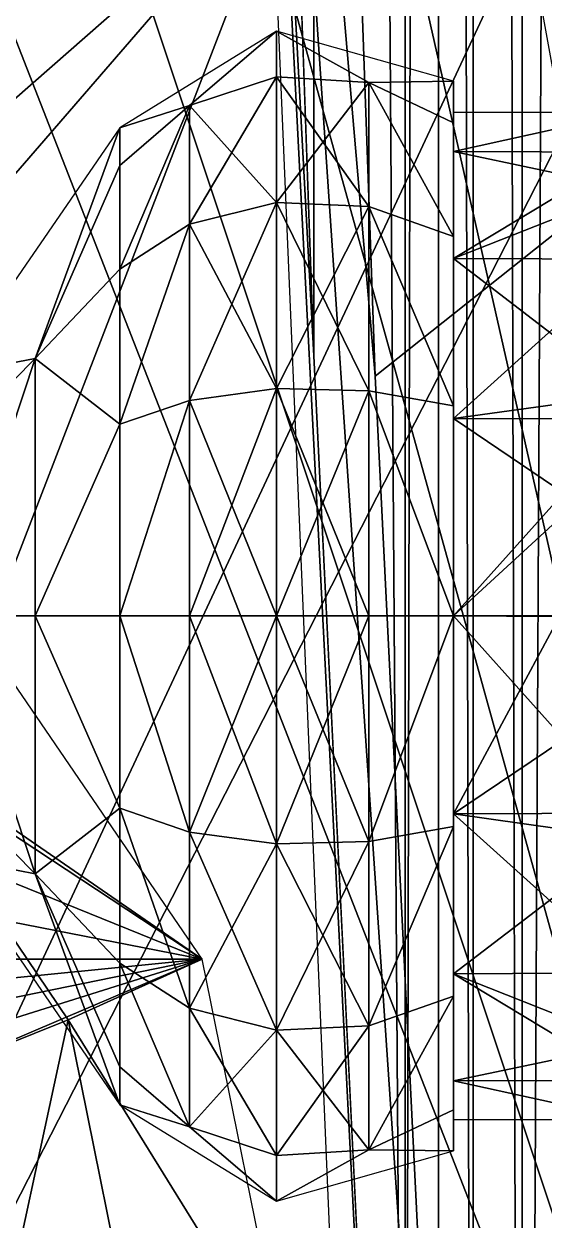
# Model space of a CAD drawing. Units: millimetres at full size, sheet at 1:50. Extents: x -9750 to 9750, y -6680 to 6675.
# Drawn here: x -4147.01 to -4134.61, y 3886.97 to 3915.49 of the extents above; entities that cross this region are included whole.
import ezdxf

# ---------------------------------------------------------------- set-up
doc = ezdxf.new("R2010")
doc.units = ezdxf.units.MM
doc.header["$LTSCALE"] = 50
doc.layers.add('0-A_汎用オブジェクト（実装）', color=4, linetype='Continuous')

msp = doc.modelspace()

# ---------------------------------------------------------------- wipeouts: each hides what was drawn before it
msp.add_wipeout([(-5115.77, 3745.05), (-4015.77, 3745.05), (-4015.77, 5120.05), (-4015.77, 5120.05)])

# ---------------------------------------------------------------- next in the draw order: wipeouts: each hides what was drawn before it
msp.add_wipeout([(-5115.77, 3745.05), (-4015.77, 5120.05), (-5115.77, 5120.05), (-5115.77, 5120.05)])

# ---------------------------------------------------------------- next in the draw order: linework, layer by layer
at = {"layer": '0-A_汎用オブジェクト（実装）'}
for p, q in [((-4136.77, 3910.42), (-4136.77, 3914.12)), ((-4136.77, 3906.08), (-4136.77, 3913.37)), ((-4136.77, 3909.89), (-4136.77, 3913.37)), ((-4136.77, 3913.37), (-4136.77, 3906.08)), ((-4136.77, 3913.13), (-4136.77, 3906.38)), ((-4136.77, 3912.44), (-4136.77, 3906.08)), ((-4136.77, 3910.42), (-4136.77, 3906.38)), ((-4136.77, 3901.37), (-4136.77, 3906.38)), ((-4136.77, 3896.35), (-4136.77, 3906.38)), ((-4136.77, 3906.38), (-4136.77, 3896.35)), ((-4136.77, 3896.65), (-4136.77, 3906.08)), ((-4136.77, 3901.37), (-4136.77, 3906.08)), ((-4136.77, 3901.37), (-4136.77, 3896.65)), ((-4136.77, 3901.37), (-4136.77, 3896.35)), ((-4136.77, 3896.65), (-4136.77, 3889.37)), ((-4136.77, 3890.29), (-4136.77, 3896.65)), ((-4136.77, 3889.37), (-4136.77, 3896.65)), ((-4136.77, 3892.84), (-4136.77, 3896.65)), ((-4136.77, 3896.35), (-4136.77, 3888.62)), ((-4136.77, 3888.62), (-4136.77, 3896.35)), ((-4136.77, 3889.6), (-4136.77, 3896.35)), ((-4136.77, 3892.31), (-4136.77, 3896.35)), ((-4136.77, 3892.84), (-4136.77, 3889.37)), ((-4136.77, 3892.31), (-4136.77, 3888.62))]:
    msp.add_line(p, q, dxfattribs=at)
for points in [[(-4132.91, 4259.72), (-4135.14, 4255.32), (-4135.14, 3827.41)], [(-4135.14, 3827.41), (-4132.91, 3823.02), (-4132.91, 4259.72)], [(-4135.14, 3827.41), (-4135.14, 4255.32), (-4136.3, 4248.83)], [(-4136.3, 3833.9), (-4136.3, 4248.83), (-4137.13, 4234.17)], [(-4136.3, 4248.83), (-4136.3, 3833.9), (-4135.14, 3827.41)], [(-4137.92, 3863.24), (-4137.13, 3848.56), (-4137.13, 4234.17)], [(-4137.13, 4234.17), (-4137.92, 4219.49), (-4137.92, 3863.24)], [(-4137.13, 4234.17), (-4137.13, 3848.56), (-4136.3, 3833.9)], [(-4137.92, 3863.24), (-4137.92, 4219.49), (-4140.1, 4175.16)], [(-4141.66, 3952.07), (-4140.1, 3907.57), (-4140.1, 4175.16)], [(-4140.1, 3907.57), (-4137.92, 3863.24), (-4140.1, 4175.16)], [(-4152.31, 4012.91), (-4158.27, 4008), (-4123.49, 3854.34)], [(-4158.27, 4008), (-4165.1, 4004.29), (-4123.49, 3854.34)], [(-4165.1, 4004.29), (-4172.66, 4001.94), (-4123.49, 3854.34)], [(-4123.49, 3854.34), (-4172.66, 4001.94), (-4180.77, 4001.13)], [(-4214.92, 3846.14), (-4123.49, 3854.34), (-4180.77, 4001.13)], [(-4142.49, 3951.85), (-4140.1, 3907.57), (-4141.66, 3952.07), (-4142.49, 3951.85), (-4141.66, 3952.07), (-4142.6, 3996.69), (-4142.49, 3951.85), (-4138.72, 3862.81), (-4137.92, 3863.24)], [(-4142.49, 3951.85), (-4137.92, 3863.24), (-4140.1, 3907.57)], [(-4142.49, 3951.85), (-4138.72, 3862.81), (-4136.43, 3862.6)], [(-4138.64, 3907.09), (-4142.49, 3951.85), (-4136.43, 3862.6)], [(-4140.22, 3951.75), (-4142.49, 3951.85), (-4138.64, 3907.09)], [(-4138.64, 3907.09), (-4105.77, 3933.22), (-4140.22, 3951.75)], [(-4136.43, 3862.6), (-4105.77, 3933.22), (-4138.64, 3907.09)], [(-4136.36, 3837.35), (-4127.77, 3925.41), (-4171.28, 3840.24)], [(-4133.6, 3920.95), (-4171.28, 3840.24), (-4127.77, 3925.41)], [(-4140.77, 3919.37), (-4171.28, 3840.24), (-4133.6, 3920.95)], [(-4140.77, 3919.37), (-4228.98, 3891.44), (-4217.01, 3852.43)], [(-4206.15, 3843.76), (-4140.77, 3919.37), (-4217.01, 3852.43)], [(-4140.77, 3919.37), (-4206.15, 3843.76), (-4171.28, 3840.24)], [(-4140.99, 3915.31), (-4144.72, 3913.01), (-4143.06, 3913.54)], [(-4143.06, 3913.54), (-4140.99, 3915.31), (-4144.72, 3913.01)], [(-4143.06, 3913.54), (-4140.99, 3914.22), (-4140.99, 3915.31)], [(-4140.99, 3915.31), (-4143.06, 3913.54), (-4140.99, 3914.22)], [(-4138.79, 3914.09), (-4136.77, 3914.12), (-4140.99, 3915.31)], [(-4140.99, 3915.31), (-4140.99, 3914.22), (-4138.79, 3914.09)], [(-4140.99, 3915.31), (-4138.79, 3914.09), (-4136.77, 3914.12)], [(-4138.79, 3914.09), (-4140.99, 3915.31), (-4140.99, 3914.22)], [(-4143.06, 3910.71), (-4140.99, 3911.23), (-4140.99, 3914.22)], [(-4140.99, 3914.22), (-4143.06, 3913.54), (-4143.06, 3910.71)], [(-4143.06, 3913.54), (-4140.99, 3911.23), (-4140.99, 3914.22)], [(-4138.79, 3914.09), (-4140.99, 3914.22), (-4140.99, 3911.23)], [(-4140.99, 3914.22), (-4138.79, 3911.13), (-4138.79, 3914.09)], [(-4138.79, 3911.13), (-4140.99, 3914.22), (-4140.99, 3911.23)], [(-4140.99, 3911.23), (-4138.79, 3911.13), (-4138.79, 3914.09)], [(-4136.77, 3913.13), (-4136.77, 3914.12), (-4138.79, 3914.09)], [(-4136.77, 3914.12), (-4138.79, 3914.09), (-4136.77, 3913.13)], [(-4138.79, 3914.09), (-4138.79, 3911.13), (-4136.77, 3910.42)], [(-4136.77, 3910.42), (-4136.77, 3913.13), (-4138.79, 3914.09)], [(-4138.79, 3914.09), (-4136.77, 3910.42), (-4136.77, 3913.13)], [(-4136.77, 3910.42), (-4138.79, 3914.09), (-4138.79, 3911.13)], [(-4144.72, 3909.64), (-4143.06, 3910.71), (-4143.06, 3913.54)], [(-4143.06, 3913.54), (-4144.72, 3912.11), (-4144.72, 3909.64)], [(-4144.72, 3913.01), (-4144.72, 3912.11), (-4143.06, 3913.54)], [(-4144.72, 3912.11), (-4143.06, 3913.54), (-4144.72, 3913.01)], [(-4144.72, 3909.64), (-4143.06, 3913.54), (-4144.72, 3912.11)], [(-4143.06, 3913.54), (-4144.72, 3909.64), (-4143.06, 3910.71)], [(-4140.99, 3911.23), (-4143.06, 3913.54), (-4143.06, 3910.71)], [(-4132.56, 3913.37), (-4136.77, 3913.37), (-4136.77, 3912.44)], [(-4136.77, 3912.44), (-4132.56, 3912.43), (-4132.56, 3913.37)], [(-4136.77, 3912.44), (-4132.56, 3913.37), (-4136.77, 3913.37)], [(-4136.77, 3912.44), (-4132.56, 3911.55), (-4132.56, 3913.37)], [(-4144.72, 3913.01), (-4148.77, 3907.12), (-4146.74, 3907.51)], [(-4148.77, 3907.12), (-4146.74, 3907.51), (-4144.72, 3913.01)], [(-4144.72, 3912.11), (-4144.72, 3913.01), (-4146.74, 3907.51)], [(-4144.72, 3913.01), (-4146.74, 3907.51), (-4144.72, 3912.11)], [(-4132.56, 3912.43), (-4136.77, 3912.44), (-4136.77, 3909.89)], [(-4132.56, 3911.55), (-4136.77, 3912.44), (-4136.77, 3909.89)], [(-4136.77, 3909.89), (-4132.56, 3909.88), (-4132.56, 3912.43)], [(-4146.74, 3907.51), (-4144.72, 3909.64), (-4144.72, 3912.11)], [(-4144.72, 3912.11), (-4146.74, 3907.51), (-4144.72, 3909.64)], [(-4136.77, 3909.89), (-4132.56, 3906.66), (-4132.56, 3911.55)], [(-4143.06, 3906.51), (-4140.99, 3906.79), (-4140.99, 3911.23)], [(-4140.99, 3911.23), (-4143.06, 3910.71), (-4143.06, 3906.51)], [(-4143.06, 3910.71), (-4140.99, 3906.79), (-4140.99, 3911.23)], [(-4138.79, 3911.13), (-4140.99, 3911.23), (-4140.99, 3906.79)], [(-4140.99, 3911.23), (-4138.79, 3906.74), (-4138.79, 3911.13)], [(-4138.79, 3906.74), (-4140.99, 3911.23), (-4140.99, 3906.79)], [(-4140.99, 3906.79), (-4138.79, 3906.74), (-4138.79, 3911.13)], [(-4138.79, 3911.13), (-4138.79, 3906.74), (-4136.77, 3906.38)], [(-4136.77, 3906.38), (-4136.77, 3910.42), (-4138.79, 3911.13)], [(-4138.79, 3911.13), (-4136.77, 3906.38), (-4136.77, 3910.42)], [(-4136.77, 3906.38), (-4138.79, 3911.13), (-4138.79, 3906.74)], [(-4144.72, 3905.94), (-4143.06, 3906.51), (-4143.06, 3910.71)], [(-4143.06, 3910.71), (-4144.72, 3909.64), (-4144.72, 3905.94)], [(-4144.72, 3905.94), (-4143.06, 3910.71), (-4144.72, 3909.64)], [(-4143.06, 3910.71), (-4144.72, 3905.94), (-4143.06, 3906.51)], [(-4140.99, 3906.79), (-4143.06, 3910.71), (-4143.06, 3906.51)], [(-4132.56, 3909.88), (-4136.77, 3909.89), (-4136.77, 3906.08)], [(-4132.56, 3906.66), (-4136.77, 3909.89), (-4136.77, 3906.08)], [(-4136.77, 3906.08), (-4132.56, 3906.07), (-4132.56, 3909.88)], [(-4144.72, 3905.94), (-4144.72, 3909.64), (-4146.74, 3907.51)], [(-4146.74, 3907.51), (-4144.72, 3905.94), (-4144.72, 3909.64)], [(-4165.77, 3908.37), (-4175.4, 3906.43), (-4142.76, 3893.19)], [(-4165.77, 3908.37), (-4142.76, 3893.19), (-4148.18, 3901.13)], [(-4148.77, 3901.37), (-4146.74, 3901.37), (-4146.74, 3907.51)], [(-4146.74, 3907.51), (-4148.77, 3905.45), (-4148.77, 3901.37)], [(-4148.77, 3907.12), (-4148.77, 3905.45), (-4146.74, 3907.51)], [(-4146.74, 3907.51), (-4148.77, 3907.12), (-4148.77, 3905.45)], [(-4148.77, 3901.37), (-4146.74, 3907.51), (-4148.77, 3905.45)], [(-4146.74, 3907.51), (-4148.77, 3901.37), (-4146.74, 3901.37)], [(-4144.72, 3905.94), (-4146.74, 3907.51), (-4146.74, 3901.37)], [(-4146.74, 3901.37), (-4144.72, 3905.94), (-4146.74, 3907.51)], [(-4143.06, 3901.37), (-4140.99, 3901.37), (-4140.99, 3906.79)], [(-4140.99, 3906.79), (-4143.06, 3906.51), (-4143.06, 3901.37)], [(-4143.06, 3906.51), (-4140.99, 3901.37), (-4140.99, 3906.79)], [(-4138.79, 3906.74), (-4140.99, 3906.79), (-4140.99, 3901.37)], [(-4140.99, 3906.79), (-4138.79, 3901.37), (-4138.79, 3906.74)], [(-4138.79, 3901.37), (-4140.99, 3906.79), (-4140.99, 3901.37)], [(-4140.99, 3901.37), (-4138.79, 3901.37), (-4138.79, 3906.74)], [(-4138.79, 3906.74), (-4138.79, 3901.37), (-4136.77, 3901.37)], [(-4136.77, 3901.37), (-4136.77, 3906.38), (-4138.79, 3906.74)], [(-4138.79, 3906.74), (-4136.77, 3901.37), (-4136.77, 3906.38)], [(-4136.77, 3901.37), (-4138.79, 3906.74), (-4138.79, 3901.37)], [(-4144.72, 3901.37), (-4143.06, 3901.37), (-4143.06, 3906.51)], [(-4143.06, 3906.51), (-4144.72, 3905.94), (-4144.72, 3901.37)], [(-4144.72, 3901.37), (-4143.06, 3906.51), (-4144.72, 3905.94)], [(-4143.06, 3906.51), (-4144.72, 3901.37), (-4143.06, 3901.37)], [(-4140.99, 3901.37), (-4143.06, 3906.51), (-4143.06, 3901.37)], [(-4136.77, 3906.08), (-4133.83, 3904.08), (-4132.56, 3906.66)], [(-4175.4, 3906.43), (-4183.35, 3901.13), (-4142.76, 3893.19)], [(-4146.74, 3901.37), (-4144.72, 3901.37), (-4144.72, 3905.94)], [(-4144.72, 3905.94), (-4146.74, 3901.37), (-4144.72, 3901.37)], [(-4132.56, 3906.07), (-4136.77, 3906.08), (-4136.77, 3901.37)], [(-4133.83, 3904.08), (-4136.77, 3906.08), (-4136.77, 3901.37)], [(-4136.77, 3901.37), (-4132.56, 3901.37), (-4132.56, 3906.07)], [(-4136.77, 3901.37), (-4134.25, 3901.36), (-4133.83, 3904.08)], [(-4146.74, 3895.22), (-4146.74, 3901.37), (-4148.77, 3901.37)], [(-4148.77, 3901.37), (-4148.77, 3897.28), (-4146.74, 3895.22)], [(-4146.74, 3895.22), (-4148.77, 3901.37), (-4148.77, 3897.28)], [(-4148.77, 3901.37), (-4146.74, 3895.22), (-4146.74, 3901.37)], [(-4144.72, 3896.79), (-4144.72, 3901.37), (-4146.74, 3901.37)], [(-4146.74, 3901.37), (-4146.74, 3895.22), (-4144.72, 3896.79)], [(-4144.72, 3896.79), (-4146.74, 3901.37), (-4146.74, 3895.22)], [(-4146.74, 3901.37), (-4144.72, 3896.79), (-4144.72, 3901.37)], [(-4143.06, 3896.22), (-4143.06, 3901.37), (-4144.72, 3901.37)], [(-4144.72, 3901.37), (-4144.72, 3896.79), (-4143.06, 3896.22)], [(-4143.06, 3896.22), (-4144.72, 3901.37), (-4144.72, 3896.79)], [(-4144.72, 3901.37), (-4143.06, 3896.22), (-4143.06, 3901.37)], [(-4140.99, 3901.37), (-4143.06, 3901.37), (-4143.06, 3896.22)], [(-4143.06, 3896.22), (-4140.99, 3895.94), (-4140.99, 3901.37)], [(-4140.99, 3895.94), (-4143.06, 3901.37), (-4143.06, 3896.22)], [(-4143.06, 3901.37), (-4140.99, 3895.94), (-4140.99, 3901.37)], [(-4138.79, 3901.37), (-4140.99, 3901.37), (-4140.99, 3895.94)], [(-4140.99, 3895.94), (-4138.79, 3895.99), (-4138.79, 3901.37)], [(-4138.79, 3895.99), (-4140.99, 3901.37), (-4140.99, 3895.94)], [(-4140.99, 3901.37), (-4138.79, 3895.99), (-4138.79, 3901.37)], [(-4136.77, 3901.37), (-4138.79, 3901.37), (-4138.79, 3895.99)], [(-4138.79, 3895.99), (-4136.77, 3896.35), (-4136.77, 3901.37)], [(-4136.77, 3901.37), (-4138.79, 3895.99), (-4136.77, 3896.35)], [(-4138.79, 3895.99), (-4136.77, 3901.37), (-4138.79, 3901.37)], [(-4132.56, 3896.67), (-4132.56, 3901.37), (-4136.77, 3901.37)], [(-4136.77, 3901.37), (-4136.77, 3896.65), (-4132.56, 3896.67)], [(-4136.77, 3896.65), (-4134.25, 3901.36), (-4136.77, 3901.37)], [(-4134.25, 3901.36), (-4136.77, 3896.65), (-4133.83, 3898.64)], [(-4183.35, 3901.13), (-4188.77, 3893.19), (-4142.76, 3893.19)], [(-4150.56, 3898.57), (-4142.76, 3893.19), (-4148.18, 3901.13)], [(-4142.76, 3893.19), (-4150.56, 3898.57), (-4145.95, 3891.74)], [(-4150.56, 3898.57), (-4149.2, 3890.44), (-4145.95, 3891.74)], [(-4133.83, 3898.64), (-4136.77, 3896.65), (-4132.56, 3896.06)], [(-4146.74, 3895.22), (-4148.77, 3897.28), (-4148.77, 3895.62)], [(-4148.77, 3895.62), (-4146.74, 3895.22), (-4148.77, 3897.28)], [(-4146.74, 3895.22), (-4144.72, 3893.09), (-4144.72, 3896.79)], [(-4144.72, 3896.79), (-4146.74, 3895.22), (-4144.72, 3893.09)], [(-4143.06, 3892.02), (-4143.06, 3896.22), (-4144.72, 3896.79)], [(-4144.72, 3896.79), (-4144.72, 3893.09), (-4143.06, 3892.02)], [(-4143.06, 3892.02), (-4144.72, 3896.79), (-4144.72, 3893.09)], [(-4144.72, 3896.79), (-4143.06, 3892.02), (-4143.06, 3896.22)], [(-4132.56, 3892.86), (-4132.56, 3896.67), (-4136.77, 3896.65)], [(-4136.77, 3896.65), (-4136.77, 3892.84), (-4132.56, 3892.86)], [(-4136.77, 3892.84), (-4132.56, 3896.06), (-4136.77, 3896.65)], [(-4140.99, 3895.94), (-4143.06, 3896.22), (-4143.06, 3892.02)], [(-4140.99, 3891.5), (-4143.06, 3896.22), (-4143.06, 3892.02)], [(-4143.06, 3896.22), (-4140.99, 3891.5), (-4140.99, 3895.94)], [(-4136.77, 3896.35), (-4138.79, 3895.99), (-4138.79, 3891.6)], [(-4138.79, 3891.6), (-4136.77, 3892.31), (-4136.77, 3896.35)], [(-4136.77, 3896.35), (-4138.79, 3891.6), (-4136.77, 3892.31)], [(-4138.79, 3891.6), (-4136.77, 3896.35), (-4138.79, 3895.99)], [(-4143.06, 3892.02), (-4140.99, 3891.5), (-4140.99, 3895.94)], [(-4138.79, 3895.99), (-4140.99, 3895.94), (-4140.99, 3891.5)], [(-4140.99, 3891.5), (-4138.79, 3891.6), (-4138.79, 3895.99)], [(-4140.99, 3895.94), (-4138.79, 3891.6), (-4138.79, 3895.99)], [(-4138.79, 3891.6), (-4140.99, 3895.94), (-4140.99, 3891.5)], [(-4132.56, 3896.06), (-4136.77, 3892.84), (-4132.56, 3891.17)], [(-4148.77, 3895.62), (-4144.72, 3889.72), (-4146.74, 3895.22)], [(-4144.72, 3889.72), (-4146.74, 3895.22), (-4148.77, 3895.62)], [(-4144.72, 3890.62), (-4144.72, 3893.09), (-4146.74, 3895.22)], [(-4144.72, 3889.72), (-4144.72, 3890.62), (-4146.74, 3895.22)], [(-4144.72, 3890.62), (-4146.74, 3895.22), (-4144.72, 3889.72)], [(-4146.74, 3895.22), (-4144.72, 3890.62), (-4144.72, 3893.09)], [(-4190.25, 3888.47), (-4190.77, 3883.37), (-4142.76, 3893.19)], [(-4190.77, 3883.37), (-4190.25, 3878.26), (-4142.76, 3893.19)], [(-4190.25, 3878.26), (-4188.77, 3873.54), (-4142.76, 3893.19)], [(-4188.77, 3893.19), (-4190.25, 3888.47), (-4142.76, 3893.19)], [(-4140.77, 3883.37), (-4142.76, 3893.19), (-4188.77, 3873.54)], [(-4145.95, 3891.74), (-4140.77, 3883.37), (-4142.76, 3893.19)], [(-4143.06, 3889.19), (-4143.06, 3892.02), (-4144.72, 3893.09)], [(-4144.72, 3893.09), (-4144.72, 3890.62), (-4143.06, 3889.19)], [(-4143.06, 3889.19), (-4144.72, 3893.09), (-4144.72, 3890.62)], [(-4144.72, 3893.09), (-4143.06, 3889.19), (-4143.06, 3892.02)], [(-4132.56, 3890.3), (-4132.56, 3892.86), (-4136.77, 3892.84)], [(-4136.77, 3892.84), (-4136.77, 3890.29), (-4132.56, 3890.3)], [(-4136.77, 3890.29), (-4132.56, 3891.17), (-4136.77, 3892.84)], [(-4136.77, 3892.31), (-4138.79, 3891.6), (-4138.79, 3888.64)], [(-4138.79, 3888.64), (-4136.77, 3889.6), (-4136.77, 3892.31)], [(-4136.77, 3892.31), (-4138.79, 3888.64), (-4136.77, 3889.6)], [(-4138.79, 3888.64), (-4136.77, 3892.31), (-4138.79, 3891.6)], [(-4140.99, 3891.5), (-4143.06, 3892.02), (-4143.06, 3889.19)], [(-4140.99, 3888.51), (-4143.06, 3892.02), (-4143.06, 3889.19)], [(-4143.06, 3892.02), (-4140.99, 3888.51), (-4140.99, 3891.5)], [(-4147.76, 3883.37), (-4145.95, 3891.74), (-4149.2, 3890.44)], [(-4145.95, 3891.74), (-4147.76, 3883.37), (-4144.26, 3883.37)], [(-4140.77, 3883.37), (-4145.95, 3891.74), (-4144.26, 3883.37)], [(-4143.06, 3889.19), (-4140.99, 3888.51), (-4140.99, 3891.5)], [(-4138.79, 3891.6), (-4140.99, 3891.5), (-4140.99, 3888.51)], [(-4140.99, 3888.51), (-4138.79, 3888.64), (-4138.79, 3891.6)], [(-4140.99, 3891.5), (-4138.79, 3888.64), (-4138.79, 3891.6)], [(-4138.79, 3888.64), (-4140.99, 3891.5), (-4140.99, 3888.51)], [(-4132.56, 3891.17), (-4136.77, 3890.29), (-4132.56, 3889.37)], [(-4144.72, 3890.62), (-4144.72, 3889.72), (-4143.06, 3889.19)], [(-4144.72, 3889.72), (-4143.06, 3889.19), (-4144.72, 3890.62)], [(-4132.56, 3889.37), (-4132.56, 3890.3), (-4136.77, 3890.29)], [(-4136.77, 3890.29), (-4136.77, 3889.37), (-4132.56, 3889.37)], [(-4132.56, 3889.37), (-4136.77, 3890.29), (-4136.77, 3889.37)], [(-4143.06, 3889.19), (-4144.72, 3889.72), (-4140.99, 3887.42)], [(-4140.99, 3887.42), (-4143.06, 3889.19), (-4144.72, 3889.72)], [(-4136.77, 3888.62), (-4136.77, 3889.6), (-4138.79, 3888.64)], [(-4136.77, 3889.6), (-4138.79, 3888.64), (-4136.77, 3888.62)], [(-4140.99, 3887.42), (-4140.99, 3888.51), (-4143.06, 3889.19)], [(-4143.06, 3889.19), (-4140.99, 3887.42), (-4140.99, 3888.51)], [(-4138.79, 3888.64), (-4140.99, 3888.51), (-4140.99, 3887.42)], [(-4140.99, 3887.42), (-4136.77, 3888.62), (-4138.79, 3888.64)], [(-4138.79, 3888.64), (-4140.99, 3887.42), (-4136.77, 3888.62)], [(-4140.99, 3887.42), (-4138.79, 3888.64), (-4140.99, 3888.51)]]:
    msp.add_lwpolyline(points, close=True, dxfattribs=at)
for points in [[(-4136.77, 3906.38), (-4136.77, 3914.12), (-4136.77, 3906.38)], [(-4136.77, 3909.89), (-4136.77, 3906.08), (-4136.77, 3896.65)]]:
    msp.add_lwpolyline(points, dxfattribs=at)

doc.saveas('drawing.dxf')
